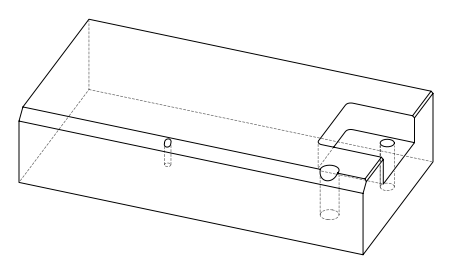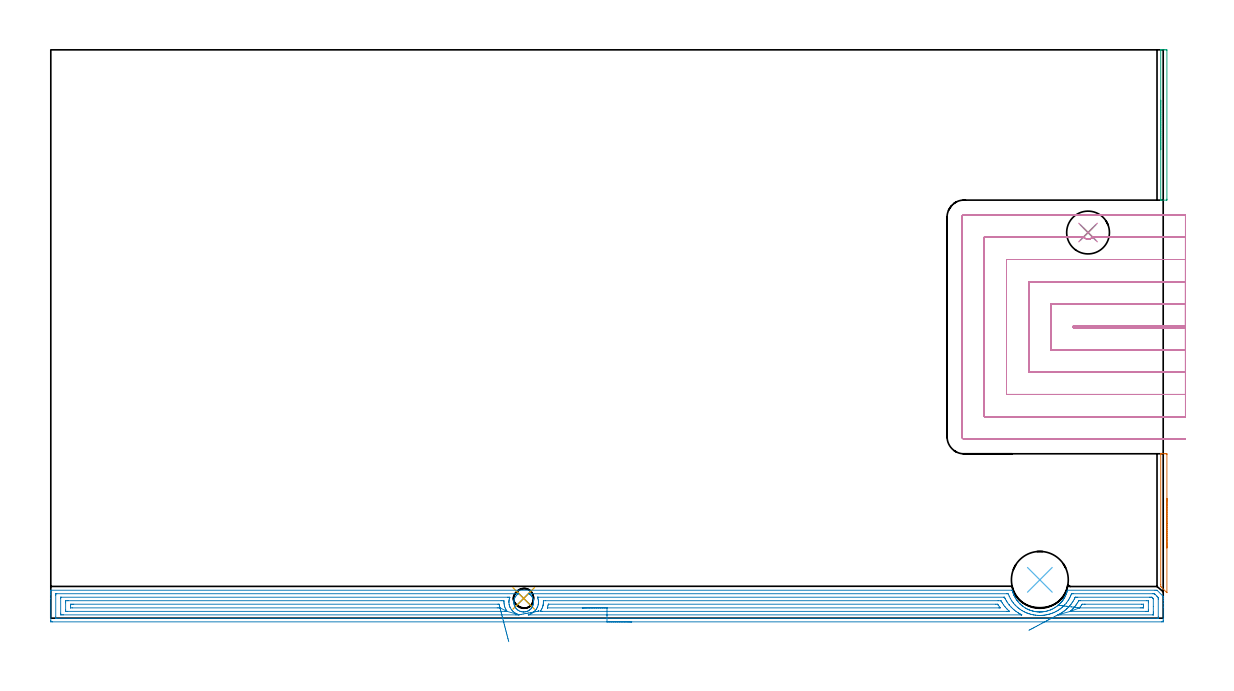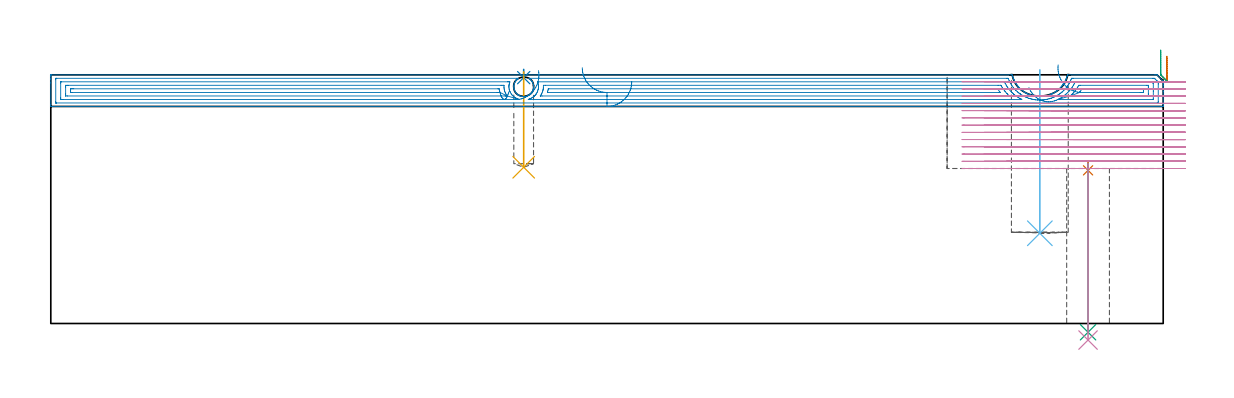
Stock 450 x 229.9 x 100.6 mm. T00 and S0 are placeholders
(PLAN: 10 operations, 6 tool changes, 61.6 min)
(1 SPOT_DRILL | STEP1HOLE | NXT0321_9005460120000 | 0.04 min | 4198 mm3)
(2 SPOT_DRILL_1 | STEP1POCKET | NXT0321_9005460120000 | 0.03 min | 14 mm3)
(3 DRILL_THROUGH_HOLE_INTO_CENTER | STEP1HOLE | NXT0301_083 | 0.28 min | 6203 mm3)
(4 DRILL_TO_ENLARGE_THROUGH_HOLE | STEP1HOLE | UGT0301_244 | 0.29 min | 13199 mm3)
(5 DRILL_BLIND_HOLE_INTO_CENTER | STEP1POCKET | NXT0301_051 | 0.16 min | 1804 mm3)
(6 INDEXABLE_INSERT_DRILL_BLIND_HOLE_FROM_SOLID | STEP1POCKET_1 | NXT0302_017 | 0.27 min | 26481 mm3)
(7 AREA_MILL | FG_CHAMFER_SURFACE | UGT0205_001 | 0.6 min | 190 mm3)
(8 AREA_MILL_1 | FG_CHAMFER_SURFACE_1 | UGT0205_001 | 18.11 min | 36081 mm3)
(9 AREA_MILL_2 | FG_CHAMFER_SURFACE_2 | UGT0205_001 | 0.64 min | 197 mm3)
(10 MILL_SLOT | SLOT_PARTIAL_RECTANGULAR | NXT0201_011 | Follow Part, ap 3, ae 75% | 41.14 min | 330232 mm3)
(TOOL NXT0321_9005460120000 | NC Spot Drill, 142deg, 12mm, Carbide, Uncoated | D12 PA142 FL30 Z2)
(TOOL NXT0301_083 | Carbide Drill 11.2mm [860.1-1120-056A1-MM 2214] | D11.2 PA140 FL72 Z2)
(TOOL UGT0301_244 | Twist Drill 17.3 mm | D17.3 PA118 FL130 Z2)
(TOOL NXT0301_051 | Carbide Drill 8mm [860.1-0800-040A1-MM 2214] | D8 PA140 FL53 Z2)
(TOOL NXT0302_017 | Index. Insert Drill 23mm [880-D2300L25-05] | D23 PA176 FL115 Z2)
(TOOL UGT0205_001 | Chamfer Mill 20 x 3 x 45 deg. | D20 FL50 Z2)
(TOOL NXT0201_011 | ENDMILL 12mm [2P460-1200-NA 1630] | D12 FL38 Z6)
(OP 1 SPOT_DRILL)
G17 G21 G94 G90
T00 M6
G54
G17 G0 G90 X419.6 Y156. S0 M3
G43 Z110.6 H0
G94 G81 G98 Z61.955 F250. R65.7
G80
M5
M2
(OP 2 SPOT_DRILL_1)
G17 G21 G94 G90
T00 M6
G54
G17 G0 G90 X191.3 Y8. S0 M3
G43 Z110.6 H0
G94 G81 G98 Z99.456 F250. R102.8
G80
M5
M2
(OP 3 DRILL_THROUGH_HOLE_INTO_CENTER)
G17 G21 G94 G90
T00 M6
G54
G17 G0 G90 X419.6 Y156. S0 M3
G43 Z110.6 H1
G94 G73 G98 Z-3.538 F250. Q11.04 R64.7
G80
M5
M2
(OP 4 DRILL_TO_ENLARGE_THROUGH_HOLE)
G17 G21 G94 G90
T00 M6
G54
G17 G0 G90 X419.6 Y156. S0 M3
G43 Z110.6 H0
G94 G73 G98 Z-6.697 F250. Q13.879 R64.7
G80
M5
M2
(OP 5 DRILL_BLIND_HOLE_INTO_CENTER)
G17 G21 G94 G90
T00 M6
G54
G17 G0 G90 X191.3 Y8. S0 M3
G43 Z110.6 H1
G94 G81 G98 Z63.2 F250. R101.8
G80
M5
M2
(OP 6 INDEXABLE_INSERT_DRILL_BLIND_HOLE_FROM_SOLID)
G17 G21 G94 G90
T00 M6
G54
G17 G0 G90 X400.1 Y15.5 S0 M3
G43 Z110.6 H1
G94 G81 G98 Z36.5 F250. R102.6
G80
M5
M2
(OP 7 AREA_MILL)
G17 G21 G94 G90
T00 M6
G54
G17 G0 G90 X451.5 Y48.4 S1061 M3
G43 Z110.6 H0
Z108.1
G94 G1 Y48.362 Z107.228 F250.
Y48.248 Z106.364
Y48.059 Z105.512
Y47.797 Z104.68
Y47.463 Z103.874
Y47.06 Z103.1
Y46.591 Z102.364
Y46.06 Z101.672
Y45.471 Z101.029
Y44.828 Z100.44
Y44.136 Z99.908
Y43.4 Z99.44
Y42.626 Z99.037
Y41.82 Z98.703
Y40.988 Z98.441
Y40.136 Z98.252
Y39.272 Z98.138
Y38.4 Z98.1
Y10.408
X451.493 Y10.319 Z98.106
X451.393 Y10.408 Z98.207
X449.17 Y12.629 Z100.429
X449.004 Y12.793 Z100.589
X449. Y13.517 Z100.6
Y66.392
X449.003 Y66.49 Z100.589
X449.089 Y66.498 Z100.504
X449.181 Y66.5 Z100.417
X449.799 Z99.8
X450.701 Z98.898
X451.126 Z98.47
X451.338 Z98.259
X451.491 Y66.498 Z98.106
X451.497 Y66.392 Z98.103
X451.5 Y66.202 Z98.1
Y38.4
Y37.528 Z98.138
Y36.663 Z98.252
Y35.812 Z98.441
Y34.98 Z98.703
Y34.174 Z99.037
Y33.4 Z99.44
Y32.664 Z99.908
Y31.972 Z100.44
Y31.329 Z101.029
Y30.74 Z101.672
Y30.208 Z102.364
Y29.74 Z103.1
Y29.337 Z103.874
Y29.003 Z104.68
Y28.741 Z105.512
Y28.552 Z106.364
Y28.438 Z107.228
Y28.4 Z108.1
G0 Z110.6
M5
M2
(OP 8 AREA_MILL_1)
G17 G21 G94 G90
T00 M6
G54
G17 G0 G90 X235. Y-1.5 S1061 M3
G43 Z110.6 H0
Z97.8
G94 G1 X234.962 Z96.929 F250.
X234.848 Z96.064
X234.659 Z95.212
X234.397 Z94.38
X234.063 Z93.574
X233.66 Z92.8
X233.191 Z92.064
X232.66 Z91.372
X232.071 Z90.729
X231.428 Z90.14
X230.736 Z89.609
X230. Z89.14
X229.226 Z88.737
X228.42 Z88.403
X227.588 Z88.141
X226.736 Z87.952
X225.871 Z87.838
X225. Z87.8
X0.626 Y-1.499 Z87.801
X0.031 Y-1.493 Z87.804
X0.007 Y-1.492 Z87.806
X0. Y-0.899 Z88.399
Y8.022 Z97.317
Y9.45 Z98.746
Y9.807 Z99.102
Y10.521 Z99.821
Y10.819 Z100.118
X0.004 Y11.239 Z100.531
X0.007 Y11.285 Z100.576
X0.009 Y11.297 Z100.588
X0.179 Y11.3 Z100.6
X388.587
X388.912 Y11.294 Z100.591
X389.003 Y11.023 Z100.322
X389.034 Y10.915 Z100.215
X389.099 Y10.699 Z99.996
X389.189 Y10.393 Z99.692
X389.295 Y10.076 Z99.374
X389.395 Y9.807 Z99.105
X389.412 Y9.76 Z99.058
X389.481 Y9.596 Z98.895
X389.519 Y9.507 Z98.804
X389.586 Y9.361 Z98.656
X389.64 Y9.242 Z98.54
X389.723 Y9.06 Z98.359
X389.943 Y8.618 Z97.918
X390.12 Y8.297 Z97.596
X390.28 Y8.022 Z97.32
X390.305 Y7.98 Z97.277
X390.464 Y7.732 Z97.03
X390.673 Y7.43 Z96.727
X390.774 Y7.284 Z96.582
X390.889 Y7.13 Z96.429
X391.102 Y6.844 Z96.143
X391.199 Y6.723 Z96.023
X391.389 Y6.505 Z95.804
X391.537 Y6.336 Z95.634
X391.885 Y5.958 Z95.255
X391.987 Y5.853 Z95.15
X392.092 Y5.751 Z95.048
X392.163 Y5.687 Z94.984
X392.472 Y5.405 Z94.703
X392.61 Y5.286 Z94.584
X392.86 Y5.069 Z94.369
X392.986 Y4.967 Z94.267
X392.999 Y4.958 Z94.257
X393.429 Y4.641 Z93.941
X393.88 Y4.331 Z93.631
X394.117 Y4.182 Z93.482
X394.443 Y3.994 Z93.293
X394.773 Y3.815 Z93.112
X394.845 Y3.78 Z93.077
X395.218 Y3.596 Z92.896
X395.289 Y3.564 Z92.864
X395.667 Y3.394 Z92.692
X395.739 Y3.364 Z92.661
X395.902 Y3.295 Z92.594
X396.23 Y3.178 Z92.473
X396.404 Y3.119 Z92.414
X396.56 Y3.067 Z92.361
X397.006 Y2.933 Z92.23
X397.08 Y2.914 Z92.209
X397.459 Y2.815 Z92.113
X397.527 Y2.802 Z92.096
X397.737 Y2.755 Z92.053
X397.9 Y2.72 Z92.018
X398.347 Y2.642 Z91.939
X398.371 Y2.639 Z91.936
X398.421 Y2.633 Z91.928
X398.794 Y2.582 Z91.878
X399.241 Y2.541 Z91.833
X399.314 Y2.537 Z91.828
X399.687 Y2.513 Z91.81
X399.82 Y2.51 Z91.808
X399.896 Y2.508 Z91.804
X400.134 Y2.502 Z91.801
X400.433 Y2.512 Z91.804
X400.581 Y2.515 Z91.812
X400.698 Y2.522 Z91.821
X401.028 Y2.543 Z91.84
X401.102 Y2.551 Z91.848
X401.475 Y2.588 Z91.887
X401.922 Y2.651 Z91.95
X402.024 Y2.67 Z91.969
X402.369 Y2.733 Z92.031
X402.497 Y2.762 Z92.059
X402.815 Y2.833 Z92.129
X403.263 Y2.951 Z92.249
X403.337 Y2.975 Z92.272
X403.709 Y3.088 Z92.388
X404.296 Y3.295 Z92.594
X404.51 Y3.385 Z92.682
X404.602 Y3.424 Z92.72
X404.678 Y3.459 Z92.755
X404.89 Y3.554 Z92.854
X404.907 Y3.562 Z92.862
X405.051 Y3.629 Z92.927
X405.496 Y3.852 Z93.15
X406.081 Y4.182 Z93.482
X406.389 Y4.376 Z93.675
X406.466 Y4.429 Z93.729
X406.84 Y4.691 Z93.991
X406.981 Y4.797 Z94.097
X407.283 Y5.023 Z94.321
X407.314 Y5.049 Z94.347
X407.34 Y5.07 Z94.368
X407.763 Y5.437 Z94.736
X408.176 Y5.817 Z95.116
X408.314 Y5.957 Z95.256
X408.572 Y6.238 Z95.538
X408.698 Y6.377 Z95.676
X408.85 Y6.554 Z95.851
X408.961 Y6.684 Z95.981
X409.099 Y6.844 Z96.143
X409.145 Y6.905 Z96.205
X409.311 Y7.13 Z96.426
X409.426 Y7.283 Z96.582
X409.446 Y7.312 Z96.611
X409.505 Y7.398 Z96.698
X409.627 Y7.576 Z96.872
X409.735 Y7.731 Z97.03
X409.744 Y7.744 Z97.043
X409.811 Y7.85 Z97.15
X409.919 Y8.022 Z97.318
X409.963 Y8.091 Z97.388
X410.041 Y8.231 Z97.531
X410.052 Y8.251 Z97.551
X410.171 Y8.469 Z97.764
X410.255 Y8.619 Z97.916
X410.404 Y8.915 Z98.214
X410.477 Y9.06 Z98.359
X410.678 Y9.506 Z98.805
X410.743 Y9.663 Z98.961
X410.802 Y9.807 Z99.103
X410.857 Y9.941 Z99.238
X411.008 Y10.393 Z99.692
X411.053 Y10.543 Z99.84
X411.099 Y10.699 Z99.993
X411.239 Y11.167 Z100.464
X411.279 Y11.281 Z100.577
X411.288 Y11.295 Z100.591
X411.326 Y11.3 Z100.6
X446.692
X447.504 Y11.294 Z100.592
X447.586 Y11.214 Z100.513
X447.656 Y11.145 Z100.443
X449.885 Y8.915 Z98.212
X449.99 Y8.809 Z98.104
X450. Y8.557 Z97.857
Y7.845 Z97.145
Y7.13 Z96.426
Y5.881 Z95.178
Y4.454 Z93.75
Y-0.275 Z89.023
X449.996 Y-0.899 Z88.399
X449.993 Y-1.492 Z87.806
X449.969 Y-1.493 Z87.804
X449.374 Y-1.5 Z87.8
X225.
Y-0.086 Z89.214
X2.335 Y-0.085 Z89.215
X2.177 Y-0.083 Z89.217
X2.072 Y-0.08 Z89.22
X2.009 Y-0.076 Z89.224
X2.007 Y-0.065 Z89.235
X2.004 Y-0.007 Z89.293
X2. Y0.406 Z89.706
Y9.327 Z98.627
X2.004 Y9.807 Z99.107
X2.007 Y9.858 Z99.158
X2.009 Y9.877 Z99.177
X2.098 Y9.88 Z99.18
X2.256 Y9.884 Z99.184
X2.335 Y9.885 Z99.185
X2.414 Y9.886 Z99.186
X188.349 Y9.885 Z99.185
X189.168 Y9.882 Z99.182
X189.172 Y9.879 Z99.179
X189.175 Y9.875 Z99.175
X188.955 Y9.729 Z99.029
X188.672 Y9.505 Z98.805
X188.365 Y9.21 Z98.51
X188.129 Y8.922 Z98.222
X187.917 Y8.618 Z97.918
X187.684 Y8.183 Z97.483
X187.499 Y7.731 Z97.031
X187.471 Y7.652 Z96.952
X187.383 Y7.25 Z96.55
X187.327 Y6.844 Z96.144
X187.314 Y6.4 Z95.7
X187.347 Y5.956 Z95.256
X187.398 Y5.651 Z94.951
X187.471 Y5.348 Z94.648
X187.576 Y5.069 Z94.369
X187.784 Y4.615 Z93.915
X188.05 Y4.182 Z93.482
X188.2 Y3.981 Z93.281
X188.365 Y3.788 Z93.088
X188.631 Y3.532 Z92.832
X188.914 Y3.295 Z92.595
X189.083 Y3.175 Z92.475
X189.258 Y3.062 Z92.362
X189.697 Y2.849 Z92.149
X190.152 Y2.681 Z91.981
X190.596 Y2.573 Z91.873
X191.045 Y2.512 Z91.812
X191.27 Y2.501 Z91.801
X191.493 Y2.512 Z91.812
X191.939 Y2.563 Z91.863
X192.39 Y2.664 Z91.964
X192.832 Y2.812 Z92.112
X193.057 Y2.911 Z92.211
X193.273 Y3.029 Z92.329
X193.688 Y3.295 Z92.595
X193.726 Y3.322 Z92.622
X193.957 Y3.515 Z92.815
X194.176 Y3.719 Z93.019
X194.373 Y3.945 Z93.245
X194.556 Y4.182 Z93.482
X194.62 Y4.273 Z93.573
X194.841 Y4.663 Z93.963
X195.023 Y5.069 Z94.369
X195.163 Y5.509 Z94.809
X195.253 Y5.956 Z95.256
X195.286 Y6.4 Z95.7
X195.273 Y6.844 Z96.144
X195.21 Y7.291 Z96.591
X195.093 Y7.731 Z97.031
X194.916 Y8.183 Z97.483
X194.688 Y8.618 Z97.918
X194.62 Y8.726 Z98.026
X194.296 Y9.132 Z98.432
X193.929 Y9.505 Z98.805
X193.726 Y9.676 Z98.976
X193.514 Y9.826 Z99.126
X193.443 Y9.879 Z99.179
X193.47 Y9.881 Z99.181
X193.634 Y9.885 Z99.185
X193.713
X386.8
X386.879 Y9.884 Z99.184
X387.037 Y9.88 Z99.18
X387.298 Y9.872 Z99.172
X387.693 Y8.902 Z98.202
X388.135 Y8.022 Z97.322
X388.587 Y7.237 Z96.537
X388.657 Y7.13 Z96.43
X388.8 Y6.918 Z96.218
X389.304 Y6.238 Z95.538
X389.481 Y6.012 Z95.312
X390.072 Y5.346 Z94.646
X390.375 Y5.026 Z94.326
X391. Y4.454 Z93.754
X391.269 Y4.221 Z93.521
X391.638 Y3.928 Z93.228
X392.131 Y3.562 Z92.862
X392.163 Y3.539 Z92.839
X392.236 Y3.489 Z92.789
X392.853 Y3.095 Z92.395
X393.057 Y2.977 Z92.277
X393.613 Y2.67 Z91.97
X393.951 Y2.502 Z91.802
X394.275 Y2.347 Z91.647
X394.845 Y2.102 Z91.402
X394.98 Y2.048 Z91.348
X395.729 Y1.778 Z91.078
X395.743 Y1.773 Z91.073
X396.27 Y1.624 Z90.924
X396.633 Y1.529 Z90.829
X396.961 Y1.45 Z90.75
X397.527 Y1.335 Z90.635
X397.734 Y1.298 Z90.598
X398.253 Y1.219 Z90.519
X398.421 Y1.198 Z90.498
X399.064 Y1.135 Z90.435
X399.314 Y1.121 Z90.421
X399.998 Y1.096 Z90.396
X400.208 Y1.092 Z90.392
X400.271 Y1.093 Z90.393
X400.936 Y1.123 Z90.423
X401.102 Y1.134 Z90.434
X401.693 Y1.188 Z90.488
X401.996 Y1.226 Z90.526
X402.476 Y1.298 Z90.598
X402.89 Y1.374 Z90.674
X403.222 Y1.446 Z90.746
X403.784 Y1.585 Z90.885
X403.936 Y1.626 Z90.926
X404.457 Y1.778 Z91.078
X404.647 Y1.84 Z91.14
X404.678 Y1.85 Z91.15
X405.278 Y2.071 Z91.371
X405.572 Y2.193 Z91.493
X405.901 Y2.341 Z91.641
X406.466 Y2.605 Z91.905
X406.509 Y2.627 Z91.927
X406.592 Y2.67 Z91.97
X407.083 Y2.945 Z92.245
X407.36 Y3.103 Z92.403
X407.642 Y3.28 Z92.58
X408.066 Y3.562 Z92.862
X408.177 Y3.639 Z92.939
X408.254 Y3.694 Z92.994
X408.685 Y4.023 Z93.323
X409.148 Y4.4 Z93.7
X409.177 Y4.425 Z93.725
X409.209 Y4.454 Z93.754
X409.64 Y4.854 Z94.154
X410.041 Y5.244 Z94.544
X410.091 Y5.297 Z94.597
X410.136 Y5.346 Z94.646
X410.818 Y6.121 Z95.421
X410.908 Y6.238 Z95.538
X410.935 Y6.275 Z95.575
X411.291 Y6.776 Z96.076
X411.537 Y7.13 Z96.43
X411.653 Y7.306 Z96.606
X411.829 Y7.587 Z96.887
X411.985 Y7.867 Z97.167
X412.066 Y8.022 Z97.322
X412.287 Y8.458 Z97.758
X412.505 Y8.915 Z98.215
X412.573 Y9.064 Z98.364
X412.723 Y9.416 Z98.716
X412.885 Y9.852 Z99.152
X412.896 Y9.873 Z99.173
X412.9 Y9.879 Z99.179
X412.985 Y9.881 Z99.181
X413.301 Y9.885 Z99.185
X413.459 Y9.886 Z99.186
X413.538
X445.877 Y9.885 Z99.185
X446.035 Y9.883 Z99.183
X446.351 Y9.879 Z99.179
X446.469 Y9.87 Z99.17
X446.492 Y9.85 Z99.15
X446.541 Y9.807 Z99.107
X446.692 Y9.658 Z98.958
X447.435 Y8.915 Z98.215
X447.586 Y8.763 Z98.063
X447.949 Y8.389 Z97.689
X447.99 Y8.342 Z97.642
X447.994 Y8.27 Z97.57
X447.998 Y8.16 Z97.46
X447.999 Y8.022 Z97.322
X448. Y7.609 Z96.909
Y0.473 Z89.773
X447.996 Y-0.007 Z89.293
X447.993 Y-0.058 Z89.242
X447.991 Y-0.077 Z89.223
X447.902 Y-0.08 Z89.22
X447.744 Y-0.084 Z89.216
X447.665 Y-0.086 Z89.214
X447.586
X225.
Y1.328 Z90.628
X193.713 Y1.329 Z90.629
X193.265 Y1.333 Z90.633
X193.224 Y1.335 Z90.635
X193.145 Y1.349 Z90.649
X193.301 Y1.405 Z90.705
X193.713 Y1.55 Z90.85
X193.876 Y1.614 Z90.914
X194.236 Y1.778 Z91.078
X194.607 Y1.984 Z91.284
X195.025 Y2.252 Z91.552
X195.197 Y2.374 Z91.674
X195.501 Y2.617 Z91.917
X195.529 Y2.642 Z91.942
X195.558 Y2.67 Z91.97
X195.839 Y2.947 Z92.247
X195.969 Y3.094 Z92.394
X196.35 Y3.562 Z92.862
X196.369 Y3.587 Z92.887
X196.395 Y3.623 Z92.923
X196.696 Y4.153 Z93.453
X196.835 Y4.454 Z93.754
X196.969 Y4.772 Z94.072
X197.14 Y5.346 Z94.646
X197.168 Y5.466 Z94.766
X197.233 Y5.816 Z95.116
X197.276 Y6.238 Z95.538
X197.277 Y6.249 Z95.549
X197.268 Y6.689 Z95.989
X197.261 Y6.911 Z96.211
X197.24 Y7.13 Z96.43
X197.233 Y7.186 Z96.486
X197.141 Y7.644 Z96.944
X197.04 Y8.022 Z97.322
X196.905 Y8.406 Z97.706
X196.894 Y8.451 Z97.751
X196.892 Y8.466 Z97.766
X196.897 Y8.467 Z97.767
X196.951 Y8.47 Z97.77
X197.064 Y8.471 Z97.771
X197.288
X385.456
X385.681 Y8.469 Z97.769
X385.736 Y8.467 Z97.767
X385.76 Y8.465 Z97.765
X385.79 Y8.444 Z97.744
X385.906 Y8.228 Z97.528
X386.008 Y8.022 Z97.322
X386.109 Y7.82 Z97.12
X386.493 Y7.13 Z96.43
X386.8 Y6.611 Z95.911
X387.056 Y6.238 Z95.538
X387.693 Y5.362 Z94.662
X387.706 Y5.346 Z94.646
X387.754 Y5.286 Z94.586
X388.505 Y4.454 Z93.754
X388.587 Y4.366 Z93.666
X389.001 Y3.971 Z93.271
X389.439 Y3.562 Z92.862
X389.481 Y3.523 Z92.823
X389.763 Y3.281 Z92.581
X390.375 Y2.816 Z92.116
X390.579 Y2.67 Z91.97
X391.269 Y2.204 Z91.504
X391.529 Y2.035 Z91.335
X391.97 Y1.778 Z91.078
X392.163 Y1.669 Z90.969
X392.407 Y1.534 Z90.834
X392.556 Y1.459 Z90.759
X392.674 Y1.399 Z90.699
X392.751 Y1.356 Z90.656
X392.789 Y1.334 Z90.634
X392.774 Y1.333 Z90.633
X392.684 Y1.33 Z90.63
X392.613 Y1.329 Z90.629
X392.41
X225. Y1.328 Z90.628
Y2.743 Z92.043
X198.742
X198.182 Y2.746 Z92.046
X198.103 Y2.749 Z92.049
X198.017 Y2.757 Z92.057
X198.02 Y2.765 Z92.065
X198.047 Y2.805 Z92.105
X198.087 Y2.86 Z92.16
X198.182 Y2.995 Z92.295
X198.394 Y3.351 Z92.651
X198.514 Y3.562 Z92.862
X198.7 Y3.937 Z93.237
X198.917 Y4.454 Z93.754
X198.958 Y4.572 Z93.872
X199.076 Y4.955 Z94.255
X199.151 Y5.271 Z94.571
X199.166 Y5.346 Z94.646
X199.227 Y5.713 Z95.013
X199.259 Y6.056 Z95.356
X199.268 Y6.238 Z95.538
X199.271 Y6.936 Z96.236
X199.272 Y7.04 Z96.34
X199.356 Y7.05 Z96.35
X200.044 Y7.057 Z96.357
X383.224
X384.118 Y7.056 Z96.356
X384.193 Y7.055 Z96.355
X384.35 Y7.05 Z96.35
X384.437 Y6.931 Z96.231
X384.467 Y6.884 Z96.184
X384.605 Y6.644 Z95.944
X384.849 Y6.238 Z95.538
X385.012 Y5.974 Z95.274
X385.459 Y5.346 Z94.646
X385.906 Y4.741 Z94.041
X386.143 Y4.454 Z93.754
X386.8 Y3.716 Z93.016
X386.949 Y3.562 Z92.862
X387.693 Y2.843 Z92.143
X387.753 Y2.782 Z92.082
X387.763 Y2.769 Z92.069
X387.771 Y2.75 Z92.05
X387.693 Y2.746 Z92.046
X387.619 Y2.744 Z92.044
X386.8 Y2.743 Z92.043
X225.
Y4.157 Z93.457
X201.025
X200.975 Y4.158 Z93.458
X200.915 Y4.162 Z93.462
X200.896 Y4.165 Z93.465
X200.899 Y4.188 Z93.488
X200.91 Y4.238 Z93.538
X200.947 Y4.372 Z93.672
X200.969 Y4.454 Z93.754
X201.128 Y5.083 Z94.383
X201.244 Y5.633 Z94.933
X201.283 Y5.637 Z94.937
X201.361 Y5.641 Z94.941
X201.461 Y5.643 Z94.943
X382.33 Y5.642 Z94.942
X382.931 Y5.639 Z94.939
X383.001 Y5.636 Z94.936
X383.062 Y5.57 Z94.87
X383.212 Y5.346 Z94.646
X383.224 Y5.328 Z94.628
X383.853 Y4.454 Z93.754
X383.991 Y4.261 Z93.561
X384.033 Y4.198 Z93.498
X384.05 Y4.17 Z93.47
X384.016 Y4.164 Z93.464
X383.819 Y4.16 Z93.46
X383.521 Y4.158 Z93.458
X225. Y4.157 Z93.457
X224.128 Z93.495
X223.263 Z93.609
X222.412 Z93.798
X221.58 Z94.06
X220.774 Z94.394
X220. Z94.797
X219.264 Z95.265
X218.572 Z95.797
X217.929 Z96.386
X217.339 Z97.029
X216.808 Z97.721
X216.34 Z98.457
X215.937 Z99.231
X215.603 Z100.037
X215.341 Z100.869
X215.152 Z101.72
X215.038 Z102.585
X215. Z103.457
G0 X197.288 Y2.848 Z102.32
G1 X197.409 Y2.871 Z101.457
X197.455 Y2.879 Z100.585
X197.426 Y2.874 Z99.714
X197.322 Y2.854 Z98.848
X197.145 Y2.821 Z97.994
X196.895 Y2.773 Z97.159
X196.575 Y2.712 Z96.35
X196.187 Y2.639 Z95.572
X195.734 Y2.553 Z94.832
X195.219 Y2.455 Z94.135
X194.646 Y2.346 Z93.486
X194.02 Y2.227 Z92.89
X193.345 Y2.099 Z92.352
X192.627 Y1.962 Z91.876
X191.871 Y1.819 Z91.465
X191.082 Y1.669 Z91.124
X190.268 Y1.514 Z90.853
X189.433 Y1.356 Z90.656
X189.326 Y1.336 Z90.636
X189.243 Y1.334 Z90.634
X188.798 Y1.33 Z90.63
X188.349 Y1.329 Z90.629
X187.905
X5.096
X4.651
X4.202 Y1.333 Z90.633
X4.053 Y1.336 Z90.636
X4.01 Y1.341 Z90.641
X4.006 Y1.442 Z90.742
X4.002 Y1.576 Z90.876
X4.001 Y1.778 Z91.078
X4. Y1.979 Z91.279
X4.001 Y8.022 Z97.322
X4.002 Y8.222 Z97.522
X4.01 Y8.424 Z97.724
X4.014 Y8.465 Z97.765
X4.034 Y8.467 Z97.767
X4.089 Y8.469 Z97.769
X4.202 Y8.471 Z97.771
X184.774
X185.219 Y8.47 Z97.77
X185.474 Y8.467 Z97.767
X185.667 Y8.464 Z97.764
X185.68 Y8.398 Z97.698
X185.667 Y8.345 Z97.645
X185.579 Y8.11 Z97.41
X185.551 Y8.022 Z97.322
X185.403 Y7.394 Z96.694
X185.367 Y7.13 Z96.43
X185.336 Y6.854 Z96.154
X185.327 Y6.578 Z95.878
X185.333 Y6.238 Z95.538
X185.4 Y5.613 Z94.913
X185.453 Y5.346 Z94.646
X185.496 Y5.167 Z94.467
X185.553 Y4.974 Z94.274
X185.667 Y4.65 Z93.95
X185.757 Y4.454 Z93.754
X185.835 Y4.287 Z93.587
X186.263 Y3.562 Z92.862
X186.561 Y3.177 Z92.477
X186.807 Y2.911 Z92.211
X187.058 Y2.67 Z91.97
X187.455 Y2.337 Z91.637
X187.728 Y2.145 Z91.445
X187.982 Y1.982 Z91.282
X188.329 Y1.798 Z91.098
X188.349 Y1.788 Z91.088
X188.372 Y1.778 Z91.078
X188.813 Y1.588 Z90.888
X189.433 Y1.356 Z90.656
X184.582 Y2.75 Z92.05
X184.495 Y2.747 Z92.047
X184.29 Y2.745 Z92.045
X183.88 Y2.743 Z92.043
X183.806
X6.81
X6.054 Y2.749 Z92.049
X6.016
X6.01 Y2.791 Z92.091
X6.006 Y2.899 Z92.199
X6.002 Y3.117 Z92.417
X6. Y3.551 Z92.851
Y6.228 Z95.528
X6.002 Y6.679 Z95.979
X6.006 Y6.899 Z96.199
X6.01 Y7.009 Z96.309
X6.017 Y7.051 Z96.351
X6.068 Y7.052 Z96.352
X6.883 Y7.057 Z96.357
X6.957
X182.165
X182.986 Y7.056 Z96.356
X183.061 Y7.055 Z96.355
X183.332 Y7.046 Z96.346
X183.329 Y6.788 Z96.088
X183.333 Y6.238 Z95.538
X183.366 Y5.859 Z95.159
X183.434 Y5.346 Z94.646
X183.572 Y4.761 Z94.061
X183.679 Y4.454 Z93.754
X183.88 Y3.973 Z93.273
X184.102 Y3.562 Z92.862
X184.385 Y3.058 Z92.358
X184.582 Y2.75 Z92.05
X181.698 Y4.171 Z93.471
X181.672 Y4.164 Z93.464
X181.594 Y4.16 Z93.46
X181.494 Y4.158 Z93.458
X181.198 Y4.157 Z93.457
X180.602
X8.671 Y4.158 Z93.458
X8.07 Y4.161 Z93.461
X8.026 Y4.164 Z93.464
X8.01 Y4.171 Z93.471
X8.004 Y4.228 Z93.528
X8.002 Y4.454 Z93.754
X8. Y5.124 Z94.424
X8.001 Y5.346 Z94.646
X8.003 Y5.513 Z94.813
X8.007 Y5.597 Z94.897
X8.009 Y5.633 Z94.933
X8.077 Y5.636 Z94.936
X8.376 Y5.641 Z94.941
X8.671 Y5.642 Z94.942
X9.268 Y5.643 Z94.943
X180.901
X181.198 Y5.641 Z94.941
X181.297 Y5.639 Z94.939
X181.367 Y5.636 Z94.936
X181.467 Y5.078 Z94.378
X181.621 Y4.454 Z93.754
X181.69 Y4.205 Z93.505
X181.698 Y4.171 Z93.471
X181.863 Y3.539 Z92.892
X182.039 Y2.861 Z92.373
X182.226 Y2.142 Z91.916
X182.422 Y1.387 Z91.526
X182.626 Y0.601 Z91.205
X182.837 Y-0.208 Z90.957
X183.052 Y-1.035 Z90.782
X183.27 Y-1.874 Z90.682
X183.489 Y-2.718 Z90.658
X183.708 Y-3.561 Z90.71
X183.925 Y-4.396 Z90.838
X184.139 Y-5.217 Z91.041
X184.347 Y-6.018 Z91.317
X184.548 Y-6.793 Z91.664
X184.741 Y-7.535 Z92.079
X184.925 Y-8.24 Z92.56
X185.096 Y-8.901 Z93.102
X185.256 Y-9.514 Z93.702
G0 Z110.6
X395.675 Y-4.916
Z95.435
G1 X396.032 Y-4.726 Z94.662
X396.448 Y-4.504 Z93.928
X396.919 Y-4.253 Z93.238
X397.441 Y-3.975 Z92.597
X398.01 Y-3.671 Z92.009
X398.623 Y-3.345 Z91.481
X399.273 Y-2.998 Z91.014
X399.957 Y-2.633 Z90.614
X400.67 Y-2.254 Z90.283
X401.405 Y-1.862 Z90.024
X402.157 Y-1.461 Z89.838
X402.92 Y-1.054 Z89.727
X403.689 Y-0.644 Z89.692
X404.458 Y-0.234 Z89.733
X405.221 Y0.173 Z89.849
X405.972 Y0.573 Z90.041
X406.706 Y0.964 Z90.306
X407.416 Y1.343 Z90.643
X408.254 Y1.79 Z91.09
X408.805 Y2.12 Z91.42
X409.148 Y2.339 Z91.639
X409.345 Y2.472 Z91.772
X409.63 Y2.67 Z91.97
X409.867 Y2.843 Z92.143
X410.041 Y2.975 Z92.275
X410.366 Y3.238 Z92.538
X410.757 Y3.562 Z92.862
X410.852 Y3.645 Z92.945
X410.935 Y3.72 Z93.02
X411.313 Y4.077 Z93.377
X411.697 Y4.454 Z93.754
X411.762 Y4.521 Z93.821
X411.829 Y4.593 Z93.893
X412.181 Y4.995 Z94.295
X412.484 Y5.346 Z94.646
X412.592 Y5.477 Z94.777
X412.723 Y5.645 Z94.945
X413.145 Y6.238 Z95.538
X413.337 Y6.517 Z95.817
X413.617 Y6.945 Z96.245
X413.686 Y7.061 Z96.361
X413.725 Y7.13 Z96.43
X413.997 Y7.643 Z96.943
X414.193 Y8.022 Z97.322
X414.299 Y8.234 Z97.534
X414.354 Y8.342 Z97.642
X414.411 Y8.451 Z97.751
X414.431 Y8.465 Z97.765
X414.456 Y8.467 Z97.767
X414.511 Y8.469 Z97.769
X414.955 Y8.471 Z97.771
X415.405
X444.455
X444.904 Y8.47 Z97.77
X445.353 Y8.467 Z97.767
X445.402 Y8.465 Z97.765
X445.44 Y8.449 Z97.749
X445.551 Y8.343 Z97.643
X445.717 Y8.183 Z97.483
X445.798 Y8.102 Z97.402
X445.876 Y8.022 Z97.322
X445.952 Y7.939 Z97.239
X445.99 Y7.894 Z97.194
X445.994 Y7.871 Z97.171
X445.998 Y7.823 Z97.123
X446. Y4.699 Z93.999
Y2.468 Z91.768
X445.999 Y1.778 Z91.078
X445.998 Y1.578 Z90.878
X445.99 Y1.376 Z90.676
X445.986 Y1.335 Z90.635
X445.966 Y1.333 Z90.633
X445.911 Y1.331 Z90.631
X445.798 Y1.329 Z90.629
X408.254
X407.807 Y1.331 Z90.631
X407.685 Y1.333 Z90.633
X407.416 Y1.343 Z90.643
X412.414 Y2.75 Z92.05
X412.42 Y2.758 Z92.058
X412.435 Y2.774 Z92.074
X412.723 Y3.044 Z92.344
X412.986 Y3.299 Z92.599
X413.251 Y3.562 Z92.862
X413.43 Y3.748 Z93.048
X413.617 Y3.949 Z93.249
X413.853 Y4.218 Z93.518
X414.056 Y4.454 Z93.754
X414.264 Y4.701 Z94.001
X414.511 Y5.012 Z94.312
X414.653 Y5.205 Z94.505
X414.753 Y5.346 Z94.646
X415.02 Y5.73 Z95.03
X415.362 Y6.238 Z95.538
X415.379 Y6.264 Z95.564
X415.405 Y6.306 Z95.606
X415.706 Y6.83 Z96.13
X415.773 Y6.942 Z96.242
X415.819 Y7.016 Z96.316
X415.844 Y7.05 Z96.35
X416.372 Y7.057 Z96.357
X443.19
X443.946 Y7.051 Z96.351
X443.984 Y7.05 Z96.35
X443.99 Y7.009 Z96.309
X443.994 Y6.901 Z96.201
X443.998 Y6.683 Z95.983
X444. Y6.249 Z95.549
Y3.572 Z92.872
X443.998 Y3.121 Z92.421
X443.994 Y2.901 Z92.201
X443.99 Y2.791 Z92.091
X443.983 Y2.749 Z92.049
X443.932 Y2.748 Z92.048
X443.117 Y2.743 Z92.043
X443.043
X412.649
X412.414 Y2.75 Z92.05
X416.153 Y4.162 Z93.462
X416.161 Y4.177 Z93.477
X416.231 Y4.279 Z93.579
X416.299 Y4.373 Z93.673
X416.333 Y4.42 Z93.72
X416.51 Y4.665 Z93.965
X416.983 Y5.346 Z94.646
X417.07 Y5.469 Z94.769
X417.193 Y5.636 Z94.936
X417.487 Y5.639 Z94.939
X418.087 Y5.642 Z94.942
X418.384 Y5.643 Z94.943
X441.329 Y5.642 Z94.942
X441.929 Y5.639 Z94.939
X441.974 Y5.636 Z94.936
X441.99 Y5.629 Z94.929
X441.996 Y5.572 Z94.872
X441.998 Y5.346 Z94.646
X442. Y4.676 Z93.976
X441.999 Y4.454 Z93.754
X441.997 Y4.286 Z93.586
X441.993 Y4.203 Z93.503
X441.991 Y4.167 Z93.467
X441.923 Y4.164 Z93.464
X441.624 Y4.159 Z93.459
X441.329 Y4.158 Z93.458
X440.732 Y4.157 Z93.457
X416.249
X416.201 Y4.158 Z93.458
X416.165 Y4.161 Z93.461
X416.153 Y4.162 Z93.462
X415.299 Y4.268 Z93.606
X414.461 Y4.371 Z93.824
X413.645 Y4.472 Z94.115
X412.857 Y4.569 Z94.476
X412.103 Y4.662 Z94.906
X411.389 Y4.75 Z95.399
X410.721 Y4.832 Z95.954
X410.103 Y4.908 Z96.565
X409.54 Y4.977 Z97.228
X409.037 Y5.039 Z97.938
X408.598 Y5.094 Z98.69
X408.224 Y5.14 Z99.477
X407.921 Y5.177 Z100.294
X407.689 Y5.206 Z101.135
X407.531 Y5.225 Z101.992
X407.448 Y5.235 Z102.861
X407.44 Y5.236 Z103.733
X407.507 Y5.228 Z104.603
G0 Z110.6
M5
M2
(OP 9 AREA_MILL_2)
G17 G21 G94 G90
T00 M6
G54
G17 G0 G90 X449. Y189.5 S1061 M3
G43 Z110.6 H0
G94 G1 Y189.538 Z109.728 F250.
Y189.652 Z108.863
Y189.841 Z108.012
Y190.103 Z107.18
Y190.437 Z106.374
Y190.84 Z105.6
Y191.308 Z104.864
Y191.84 Z104.172
Y192.429 Z103.529
Y193.072 Z102.939
Y193.764 Z102.408
Y194.5 Z101.94
Y195.274 Z101.537
Y196.08 Z101.203
Y196.912 Z100.941
Y197.763 Z100.752
Y198.628 Z100.638
Y199.5 Z100.6
Y229.77
X449.003 Y229.89 Z100.589
X449.108 Y229.898 Z100.485
X449.219 Y229.9 Z100.38
X449.886 Z99.713
X450.614 Z98.985
X451.126 Z98.47
X451.382 Z98.215
X451.491 Y229.897 Z98.105
X451.5 Y229.77 Z98.1
Y169.485
X451.497 Y169.23 Z98.103
X451.491 Y169.103 Z98.106
X451.381 Y169.1 Z98.215
X449.218 Z100.38
X449.108 Y169.102 Z100.485
X449.003 Y169.11 Z100.588
X449. Y169.23 Z100.6
Y199.5
Y200.372 Z100.638
Y201.236 Z100.752
Y202.088 Z100.941
Y202.92 Z101.203
Y203.726 Z101.537
Y204.5 Z101.94
Y205.236 Z102.408
Y205.928 Z102.939
Y206.571 Z103.529
Y207.16 Z104.172
Y207.691 Z104.864
Y208.16 Z105.6
Y208.563 Z106.374
Y208.897 Z107.18
Y209.159 Z108.012
Y209.348 Z108.863
Y209.462 Z109.728
Y209.5 Z110.6
M5
M2
(OP 10 MILL_SLOT)
G17 G21 G94 G90
T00 M6
G54
G17 G0 G90 X459. Y118.1 S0 M3
G43 Z110.729 H1
Z97.804
G94 G1 X456. F250.
X413.6 F500.
Y117.5
X456.
X459. F250.
Y127.1
X456.
X404.6 F500.
Y108.5
X456.
X459. F250.
Y136.1
X456.
X395.6 F500.
Y99.5
X456.
X459. F250.
Y145.1
X456.
X386.6 F500.
Y90.5
X456.
X459. F250.
Y154.1
X456.
X421.441 F500.
X421.203 Y153.896
X421.035 Y153.775
X420.598 Y153.55
X420.508 Y153.513
G2 X418.52 Y153.588 R2.761
X417.766 Y154.1 R2.649
G1 X377.6
Y81.5
X456.
X459. F250.
Y163.1
X456.
X369.4 F500.
G3 X368.6 Y162.3 R0.8
G1 Y73.3
G3 X369.4 Y72.5 R0.8
G1 X456.
X459. F250.
G0 Y118.1 Z94.878
G1 X456.
X413.6 F500.
Y117.5
X456.
X459. F250.
Y127.1
X456.
X404.6 F500.
Y108.5
X456.
X459. F250.
Y136.1
X456.
X395.6 F500.
Y99.5
X456.
X459. F250.
Y145.1
X456.
X386.6 F500.
Y90.5
X456.
X459. F250.
Y154.1
X456.
X421.441 F500.
X421.203 Y153.896
X421.035 Y153.775
X420.598 Y153.55
X420.508 Y153.513
G2 X418.52 Y153.588 R2.761
X417.766 Y154.1 R2.649
G1 X377.6
Y81.5
X456.
X459. F250.
Y163.1
X456.
X369.4 F500.
G3 X368.6 Y162.3 R0.8
G1 Y73.3
G3 X369.4 Y72.5 R0.8
G1 X456.
X459. F250.
G0 Y118.1 Z91.953
G1 X456.
X413.6 F500.
Y117.5
X456.
X459. F250.
Y127.1
X456.
X404.6 F500.
Y108.5
X456.
X459. F250.
Y136.1
X456.
X395.6 F500.
Y99.5
X456.
X459. F250.
Y145.1
X456.
X386.6 F500.
Y90.5
X456.
X459. F250.
Y154.1
X456.
X421.441 F500.
X421.203 Y153.896
X421.035 Y153.775
X420.598 Y153.55
X420.508 Y153.513
G2 X418.52 Y153.588 R2.761
X417.766 Y154.1 R2.649
G1 X377.6
Y81.5
X456.
X459. F250.
Y163.1
X456.
X369.4 F500.
G3 X368.6 Y162.3 R0.8
G1 Y73.3
G3 X369.4 Y72.5 R0.8
G1 X456.
X459. F250.
G0 Y118.1 Z89.028
G1 X456.
X413.6 F500.
Y117.5
X456.
X459. F250.
Y127.1
X456.
X404.6 F500.
Y108.5
X456.
X459. F250.
Y136.1
X456.
X395.6 F500.
Y99.5
X456.
X459. F250.
Y145.1
X456.
X386.6 F500.
Y90.5
X456.
X459. F250.
Y154.1
X456.
X421.441 F500.
X421.203 Y153.896
X421.035 Y153.775
X420.598 Y153.55
X420.508 Y153.513
G2 X418.52 Y153.588 R2.761
X417.766 Y154.1 R2.649
G1 X377.6
Y81.5
X456.
X459. F250.
Y163.1
X456.
X369.4 F500.
G3 X368.6 Y162.3 R0.8
G1 Y73.3
G3 X369.4 Y72.5 R0.8
G1 X456.
X459. F250.
G0 Y118.1 Z86.102
G1 X456.
X413.6 F500.
Y117.5
X456.
X459. F250.
Y127.1
X456.
X404.6 F500.
Y108.5
X456.
X459. F250.
Y136.1
X456.
X395.6 F500.
Y99.5
X456.
X459. F250.
Y145.1
X456.
X386.6 F500.
Y90.5
X456.
X459. F250.
Y154.1
X456.
X421.441 F500.
X421.198 Y153.893
X421.037 Y153.776
X420.592 Y153.547
X420.508 Y153.513
G2 X418.52 Y153.588 R2.761
X417.766 Y154.1 R2.649
G1 X377.6
Y81.5
X456.
X459. F250.
Y163.1
X456.
X369.4 F500.
G3 X368.6 Y162.3 R0.8
G1 Y73.3
G3 X369.4 Y72.5 R0.8
G1 X456.
X459. F250.
G0 Y118.1 Z83.177
G1 X456.
X413.6 F500.
Y117.5
X456.
X459. F250.
Y127.1
X456.
X404.6 F500.
Y108.5
X456.
X459. F250.
Y136.1
X456.
X395.6 F500.
Y99.5
X456.
X459. F250.
Y145.1
X456.
X386.6 F500.
Y90.5
X456.
X459. F250.
Y154.1
X456.
X421.441 F500.
X421.198 Y153.893
X421.037 Y153.776
X420.592 Y153.547
X420.508 Y153.513
G2 X418.52 Y153.588 R2.761
X417.766 Y154.1 R2.649
G1 X377.6
Y81.5
X456.
X459. F250.
Y163.1
X456.
X369.4 F500.
G3 X368.6 Y162.3 R0.8
G1 Y73.3
G3 X369.4 Y72.5 R0.8
G1 X456.
X459. F250.
G0 Y118.1 Z80.252
G1 X456.
X413.6 F500.
Y117.5
X456.
X459. F250.
Y127.1
X456.
X404.6 F500.
Y108.5
X456.
X459. F250.
Y136.1
X456.
X395.6 F500.
Y99.5
X456.
X459. F250.
Y145.1
X456.
X386.6 F500.
Y90.5
X456.
X459. F250.
Y154.1
X456.
X421.441 F500.
X421.203 Y153.896
X421.035 Y153.775
X420.598 Y153.55
X420.508 Y153.513
G2 X418.52 Y153.588 R2.761
X417.766 Y154.1 R2.649
G1 X377.6
Y81.5
X456.
X459. F250.
Y163.1
X456.
X369.4 F500.
G3 X368.6 Y162.3 R0.8
G1 Y73.3
G3 X369.4 Y72.5 R0.8
G1 X456.
X459. F250.
G0 Y118.1 Z77.327
G1 X456.
X413.6 F500.
Y117.5
X456.
X459. F250.
Y127.1
X456.
X404.6 F500.
Y108.5
X456.
X459. F250.
Y136.1
X456.
X395.6 F500.
Y99.5
X456.
X459. F250.
Y145.1
X456.
X386.6 F500.
Y90.5
X456.
X459. F250.
Y154.1
X456.
X421.441 F500.
X421.203 Y153.896
X421.035 Y153.775
X420.598 Y153.55
X420.508 Y153.513
G2 X418.52 Y153.588 R2.761
X417.766 Y154.1 R2.649
G1 X377.6
Y81.5
X456.
X459. F250.
Y163.1
X456.
X369.4 F500.
G3 X368.6 Y162.3 R0.8
G1 Y73.3
G3 X369.4 Y72.5 R0.8
G1 X456.
X459. F250.
G0 Y118.1 Z74.401
G1 X456.
X413.6 F500.
Y117.5
X456.
X459. F250.
Y127.1
X456.
X404.6 F500.
Y108.5
X456.
X459. F250.
Y136.1
X456.
X395.6 F500.
Y99.5
X456.
X459. F250.
Y145.1
X456.
X386.6 F500.
Y90.5
X456.
X459. F250.
Y154.1
X456.
X421.441 F500.
X421.203 Y153.896
X421.035 Y153.775
X420.598 Y153.55
X420.508 Y153.513
G2 X418.52 Y153.588 R2.761
X417.766 Y154.1 R2.649
G1 X377.6
Y81.5
X456.
X459. F250.
Y163.1
X456.
X369.4 F500.
G3 X368.6 Y162.3 R0.8
G1 Y73.3
G3 X369.4 Y72.5 R0.8
G1 X456.
X459. F250.
G0 Y118.1 Z71.476
G1 X456.
X413.6 F500.
Y117.5
X456.
X459. F250.
Y127.1
X456.
X404.6 F500.
Y108.5
X456.
X459. F250.
Y136.1
X456.
X395.6 F500.
Y99.5
X456.
X459. F250.
Y145.1
X456.
X386.6 F500.
Y90.5
X456.
X459. F250.
Y154.1
X456.
X421.441 F500.
X421.203 Y153.896
X421.108 Y153.828
X420.999 Y153.757
X420.638 Y153.57
G2 X420.087 Y153.404 R2.663
X418.952 Y153.443 R2.761
G1 X418.773 Y153.493
G2 X418.559 Y153.571 R2.761
G1 X418.521 Y153.587
G2 X417.766 Y154.1 R2.649
G1 X377.6
Y81.5
X456.
X459. F250.
Y163.1
X456.
X369.4 F500.
G3 X368.6 Y162.3 R0.8
G1 Y73.3
G3 X369.4 Y72.5 R0.8
G1 X456.
X459. F250.
G0 Y118.1 Z68.551
G1 X456.
X413.6 F500.
Y117.5
X456.
X459. F250.
Y127.1
X456.
X404.6 F500.
Y108.5
X456.
X459. F250.
Y136.1
X456.
X395.6 F500.
Y99.5
X456.
X459. F250.
Y145.1
X456.
X386.6 F500.
Y90.5
X456.
X459. F250.
Y154.1
X456.
X421.441 F500.
X421.203 Y153.896
X421.108 Y153.828
X420.999 Y153.757
X420.638 Y153.57
G2 X420.087 Y153.404 R2.663
X418.952 Y153.443 R2.761
G1 X418.773 Y153.493
G2 X418.559 Y153.571 R2.761
G1 X418.521 Y153.587
G2 X417.766 Y154.1 R2.649
G1 X377.6
Y81.5
X456.
X459. F250.
Y163.1
X456.
X369.4 F500.
G3 X368.6 Y162.3 R0.8
G1 Y73.3
G3 X369.4 Y72.5 R0.8
G1 X456.
X459. F250.
G0 Y118.1 Z65.625
G1 X456.
X413.6 F500.
Y117.5
X456.
X459. F250.
Y127.1
X456.
X404.6 F500.
Y108.5
X456.
X459. F250.
Y136.1
X456.
X395.6 F500.
Y99.5
X456.
X459. F250.
Y145.1
X456.
X386.6 F500.
Y90.5
X456.
X459. F250.
Y154.1
X456.
X421.441 F500.
X421.203 Y153.896
X421.035 Y153.775
X420.598 Y153.55
X420.508 Y153.513
G2 X418.52 Y153.588 R2.761
X417.766 Y154.1 R2.649
G1 X377.6
Y81.5
X456.
X459. F250.
Y163.1
X456.
X369.4 F500.
G3 X368.6 Y162.3 R0.8
G1 Y73.3
G3 X369.4 Y72.5 R0.8
G1 X456.
X459. F250.
G0 Y118.1 Z62.7
G1 X456.
X413.6 F500.
Y117.5
X456.
X459. F250.
Y127.1
X456.
X404.6 F500.
Y108.5
X456.
X459. F250.
Y136.1
X456.
X395.6 F500.
Y99.5
X456.
X459. F250.
Y145.1
X456.
X386.6 F500.
Y90.5
X456.
X459. F250.
Y154.1
X456.
X421.441 F500.
X421.203 Y153.896
X421.035 Y153.775
X420.598 Y153.55
X420.508 Y153.513
G2 X418.52 Y153.588 R2.761
X417.766 Y154.1 R2.649
G1 X377.6
Y81.5
X456.
X459. F250.
Y163.1
X456.
X369.4 F500.
G3 X368.6 Y162.3 R0.8
G1 Y73.3
G3 X369.4 Y72.5 R0.8
G1 X456.
X459. F250.
G0 Z110.729
M5
M2
